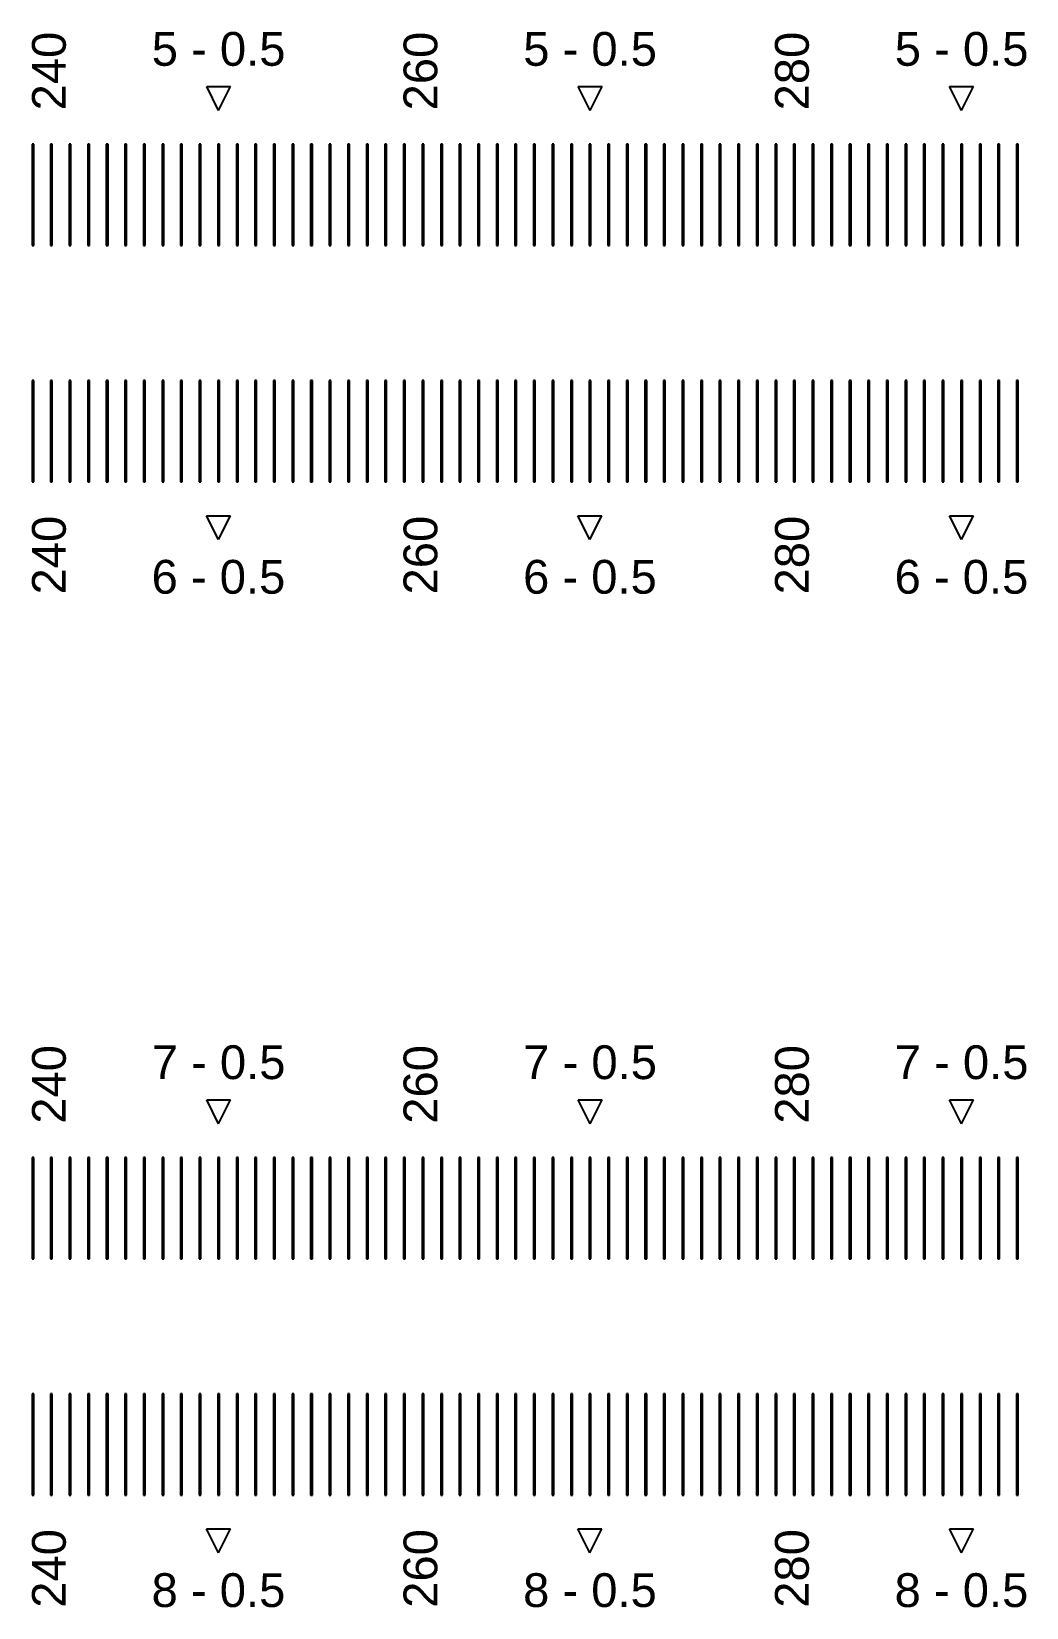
# Model space of a CAD drawing. Extents: x -24493 to 76507, y 84496 to 185496.
# Drawn here: x 25951.6 to 26246.2, y 114200.2 to 114666.7 of the extents above; entities that cross this region are included whole.
import ezdxf

# ---------------------------------------------------------------- set-up
doc = ezdxf.new("R2010")
doc.units = 13
doc.layers.add('CL - Label-1', color=120, linetype='Continuous')
doc.layers.add('CL - Label-2', color=132, linetype='Continuous')
doc.layers.add('CL - Sub-Micro', color=7, linetype='Continuous', true_color=0x47d1ff)
doc.styles.get("Standard").update_dxf_attribs({"font": 'arial.ttf'})

msp = doc.modelspace()

# ---------------------------------------------------------------- linework, layer by layer
at = {"layer": 'CL - Label-2'}
for p, q in [((26007.04, 114643.36), (26003.5, 114650.46)), ((26003.5, 114650.46), (26010.57, 114650.46)), ((26007.04, 114643.36), (26010.57, 114650.46)), ((26117.04, 114643.36), (26113.5, 114650.46)), ((26113.5, 114650.46), (26120.57, 114650.46)), ((26117.04, 114643.36), (26120.57, 114650.46)), ((26227.04, 114643.36), (26223.5, 114650.46)), ((26223.5, 114650.46), (26230.57, 114650.46)), ((26227.04, 114643.36), (26230.57, 114650.46)), ((26006.99, 114516.29), (26003.45, 114523.39)), ((26003.45, 114523.39), (26010.52, 114523.39)), ((26006.99, 114516.29), (26010.52, 114523.39)), ((26116.99, 114516.29), (26113.45, 114523.39)), ((26113.45, 114523.39), (26120.52, 114523.39)), ((26116.99, 114516.29), (26120.52, 114523.39)), ((26226.99, 114516.29), (26223.45, 114523.39)), ((26223.45, 114523.39), (26230.52, 114523.39)), ((26226.99, 114516.29), (26230.52, 114523.39)), ((26007.04, 114343.36), (26003.5, 114350.46)), ((26003.5, 114350.46), (26010.57, 114350.46)), ((26007.04, 114343.36), (26010.57, 114350.46)), ((26117.04, 114343.36), (26113.5, 114350.46)), ((26113.5, 114350.46), (26120.57, 114350.46)), ((26117.04, 114343.36), (26120.57, 114350.46)), ((26227.04, 114343.36), (26223.5, 114350.46)), ((26223.5, 114350.46), (26230.57, 114350.46)), ((26227.04, 114343.36), (26230.57, 114350.46)), ((26006.99, 114216.29), (26003.45, 114223.39)), ((26003.45, 114223.39), (26010.52, 114223.39)), ((26006.99, 114216.29), (26010.52, 114223.39)), ((26116.99, 114216.29), (26113.45, 114223.39)), ((26113.45, 114223.39), (26120.52, 114223.39)), ((26116.99, 114216.29), (26120.52, 114223.39)), ((26226.99, 114216.29), (26223.45, 114223.39)), ((26223.45, 114223.39), (26230.52, 114223.39)), ((26226.99, 114216.29), (26230.52, 114223.39))]:
    msp.add_line(p, q, dxfattribs=at)
at = {"layer": 'CL - Sub-Micro'}
for p, q in [((25951.79, 114633.36), (25951.79, 114603.36)), ((25952.29, 114633.36), (25951.79, 114633.36)), ((25952.29, 114603.36), (25952.29, 114633.36)), ((25957.29, 114633.36), (25957.29, 114603.36)), ((25957.79, 114633.36), (25957.29, 114633.36)), ((25957.79, 114603.36), (25957.79, 114633.36)), ((25962.79, 114633.36), (25962.79, 114603.36)), ((25963.29, 114633.36), (25962.79, 114633.36)), ((25963.29, 114603.36), (25963.29, 114633.36)), ((25968.29, 114633.36), (25968.29, 114603.36)), ((25968.79, 114633.36), (25968.29, 114633.36)), ((25968.79, 114603.36), (25968.79, 114633.36)), ((25973.79, 114633.36), (25973.79, 114603.36)), ((25974.29, 114633.36), (25973.79, 114633.36)), ((25974.29, 114603.36), (25974.29, 114633.36)), ((25979.29, 114633.36), (25979.29, 114603.36)), ((25979.79, 114633.36), (25979.29, 114633.36)), ((25979.79, 114603.36), (25979.79, 114633.36)), ((25984.79, 114633.36), (25984.79, 114603.36)), ((25985.29, 114633.36), (25984.79, 114633.36)), ((25985.29, 114603.36), (25985.29, 114633.36)), ((25990.29, 114633.36), (25990.29, 114603.36)), ((25990.79, 114633.36), (25990.29, 114633.36)), ((25990.79, 114603.36), (25990.79, 114633.36)), ((25995.79, 114633.36), (25995.79, 114603.36)), ((25996.29, 114633.36), (25995.79, 114633.36)), ((25996.29, 114603.36), (25996.29, 114633.36)), ((26001.29, 114633.36), (26001.29, 114603.36)), ((26001.79, 114633.36), (26001.29, 114633.36)), ((26001.79, 114603.36), (26001.79, 114633.36)), ((26006.79, 114633.36), (26006.79, 114603.36)), ((26007.29, 114633.36), (26006.79, 114633.36)), ((26007.29, 114603.36), (26007.29, 114633.36)), ((26012.29, 114633.36), (26012.29, 114603.36)), ((26012.79, 114633.36), (26012.29, 114633.36)), ((26012.79, 114603.36), (26012.79, 114633.36)), ((26017.79, 114633.36), (26017.79, 114603.36)), ((26018.29, 114633.36), (26017.79, 114633.36)), ((26018.29, 114603.36), (26018.29, 114633.36)), ((26023.29, 114633.36), (26023.29, 114603.36)), ((26023.79, 114633.36), (26023.29, 114633.36)), ((26023.79, 114603.36), (26023.79, 114633.36)), ((26028.79, 114633.36), (26028.79, 114603.36)), ((26029.29, 114633.36), (26028.79, 114633.36)), ((26029.29, 114603.36), (26029.29, 114633.36)), ((26034.29, 114633.36), (26034.29, 114603.36)), ((26034.79, 114633.36), (26034.29, 114633.36)), ((26034.79, 114603.36), (26034.79, 114633.36)), ((26039.79, 114633.36), (26039.79, 114603.36)), ((26040.29, 114633.36), (26039.79, 114633.36)), ((26040.29, 114603.36), (26040.29, 114633.36)), ((26045.29, 114633.36), (26045.29, 114603.36)), ((26045.79, 114633.36), (26045.29, 114633.36)), ((26045.79, 114603.36), (26045.79, 114633.36)), ((26050.79, 114633.36), (26050.79, 114603.36)), ((26051.29, 114633.36), (26050.79, 114633.36)), ((26051.29, 114603.36), (26051.29, 114633.36)), ((26056.29, 114633.36), (26056.29, 114603.36)), ((26056.79, 114633.36), (26056.29, 114633.36)), ((26056.79, 114603.36), (26056.79, 114633.36)), ((26061.79, 114633.36), (26061.79, 114603.36)), ((26062.29, 114633.36), (26061.79, 114633.36)), ((26062.29, 114603.36), (26062.29, 114633.36)), ((26067.29, 114633.36), (26067.29, 114603.36)), ((26067.79, 114633.36), (26067.29, 114633.36)), ((26067.79, 114603.36), (26067.79, 114633.36)), ((26072.79, 114633.36), (26072.79, 114603.36)), ((26073.29, 114633.36), (26072.79, 114633.36)), ((26073.29, 114603.36), (26073.29, 114633.36)), ((26078.29, 114633.36), (26078.29, 114603.36)), ((26078.79, 114633.36), (26078.29, 114633.36)), ((26078.79, 114603.36), (26078.79, 114633.36)), ((26083.79, 114633.36), (26083.79, 114603.36)), ((26084.29, 114633.36), (26083.79, 114633.36)), ((26084.29, 114603.36), (26084.29, 114633.36)), ((26089.29, 114633.36), (26089.29, 114603.36)), ((26089.79, 114633.36), (26089.29, 114633.36)), ((26089.79, 114603.36), (26089.79, 114633.36)), ((26094.79, 114633.36), (26094.79, 114603.36)), ((26095.29, 114633.36), (26094.79, 114633.36)), ((26095.29, 114603.36), (26095.29, 114633.36)), ((26100.29, 114633.36), (26100.29, 114603.36)), ((26100.79, 114633.36), (26100.29, 114633.36)), ((26100.79, 114603.36), (26100.79, 114633.36)), ((26105.79, 114633.36), (26105.79, 114603.36)), ((26106.29, 114633.36), (26105.79, 114633.36)), ((26106.29, 114603.36), (26106.29, 114633.36)), ((26111.29, 114633.36), (26111.29, 114603.36)), ((26111.79, 114633.36), (26111.29, 114633.36)), ((26111.79, 114603.36), (26111.79, 114633.36)), ((26116.79, 114633.36), (26116.79, 114603.36)), ((26117.29, 114633.36), (26116.79, 114633.36)), ((26117.29, 114603.36), (26117.29, 114633.36)), ((26122.29, 114633.36), (26122.29, 114603.36)), ((26122.79, 114633.36), (26122.29, 114633.36)), ((26122.79, 114603.36), (26122.79, 114633.36)), ((26127.79, 114633.36), (26127.79, 114603.36)), ((26128.29, 114633.36), (26127.79, 114633.36)), ((26128.29, 114603.36), (26128.29, 114633.36)), ((26133.29, 114633.36), (26133.29, 114603.36)), ((26133.79, 114633.36), (26133.29, 114633.36)), ((26133.79, 114603.36), (26133.79, 114633.36)), ((26138.79, 114633.36), (26138.79, 114603.36)), ((26139.29, 114633.36), (26138.79, 114633.36)), ((26139.29, 114603.36), (26139.29, 114633.36)), ((26144.29, 114633.36), (26144.29, 114603.36)), ((26144.79, 114633.36), (26144.29, 114633.36)), ((26144.79, 114603.36), (26144.79, 114633.36)), ((26149.79, 114633.36), (26149.79, 114603.36)), ((26150.29, 114633.36), (26149.79, 114633.36)), ((26150.29, 114603.36), (26150.29, 114633.36)), ((26155.29, 114633.36), (26155.29, 114603.36)), ((26155.79, 114633.36), (26155.29, 114633.36)), ((26155.79, 114603.36), (26155.79, 114633.36)), ((26160.79, 114633.36), (26160.79, 114603.36)), ((26161.29, 114633.36), (26160.79, 114633.36)), ((26161.29, 114603.36), (26161.29, 114633.36)), ((26166.29, 114633.36), (26166.29, 114603.36)), ((26166.79, 114633.36), (26166.29, 114633.36)), ((26166.79, 114603.36), (26166.79, 114633.36)), ((26171.79, 114633.36), (26171.79, 114603.36)), ((26172.29, 114633.36), (26171.79, 114633.36)), ((26172.29, 114603.36), (26172.29, 114633.36)), ((26177.29, 114633.36), (26177.29, 114603.36)), ((26177.79, 114633.36), (26177.29, 114633.36)), ((26177.79, 114603.36), (26177.79, 114633.36)), ((26182.79, 114633.36), (26182.79, 114603.36)), ((26183.29, 114633.36), (26182.79, 114633.36)), ((26183.29, 114603.36), (26183.29, 114633.36)), ((26188.29, 114633.36), (26188.29, 114603.36)), ((26188.79, 114633.36), (26188.29, 114633.36)), ((26188.79, 114603.36), (26188.79, 114633.36)), ((26193.79, 114633.36), (26193.79, 114603.36)), ((26194.29, 114633.36), (26193.79, 114633.36)), ((26194.29, 114603.36), (26194.29, 114633.36)), ((26199.29, 114633.36), (26199.29, 114603.36)), ((26199.79, 114633.36), (26199.29, 114633.36)), ((26199.79, 114603.36), (26199.79, 114633.36)), ((26204.79, 114633.36), (26204.79, 114603.36)), ((26205.29, 114633.36), (26204.79, 114633.36)), ((26205.29, 114603.36), (26205.29, 114633.36)), ((26210.29, 114633.36), (26210.29, 114603.36)), ((26210.79, 114633.36), (26210.29, 114633.36)), ((26210.79, 114603.36), (26210.79, 114633.36)), ((26215.79, 114633.36), (26215.79, 114603.36)), ((26216.29, 114633.36), (26215.79, 114633.36)), ((26216.29, 114603.36), (26216.29, 114633.36)), ((26221.29, 114633.36), (26221.29, 114603.36)), ((26221.79, 114633.36), (26221.29, 114633.36)), ((26221.79, 114603.36), (26221.79, 114633.36)), ((26226.79, 114633.36), (26226.79, 114603.36)), ((26227.29, 114633.36), (26226.79, 114633.36)), ((26227.29, 114603.36), (26227.29, 114633.36)), ((26232.29, 114633.36), (26232.29, 114603.36)), ((26232.79, 114633.36), (26232.29, 114633.36)), ((26232.79, 114603.36), (26232.79, 114633.36)), ((26237.79, 114633.36), (26237.79, 114603.36)), ((26238.29, 114633.36), (26237.79, 114633.36)), ((26238.29, 114603.36), (26238.29, 114633.36)), ((26243.29, 114633.36), (26243.29, 114603.36)), ((26243.79, 114633.36), (26243.29, 114633.36)), ((26243.79, 114603.36), (26243.79, 114633.36)), ((25951.79, 114603.36), (25952.29, 114603.36)), ((25957.29, 114603.36), (25957.79, 114603.36)), ((25962.79, 114603.36), (25963.29, 114603.36)), ((25968.29, 114603.36), (25968.79, 114603.36)), ((25973.79, 114603.36), (25974.29, 114603.36)), ((25979.29, 114603.36), (25979.79, 114603.36)), ((25984.79, 114603.36), (25985.29, 114603.36)), ((25990.29, 114603.36), (25990.79, 114603.36)), ((25995.79, 114603.36), (25996.29, 114603.36)), ((26001.29, 114603.36), (26001.79, 114603.36)), ((26006.79, 114603.36), (26007.29, 114603.36)), ((26012.29, 114603.36), (26012.79, 114603.36)), ((26017.79, 114603.36), (26018.29, 114603.36)), ((26023.29, 114603.36), (26023.79, 114603.36)), ((26028.79, 114603.36), (26029.29, 114603.36)), ((26034.29, 114603.36), (26034.79, 114603.36)), ((26039.79, 114603.36), (26040.29, 114603.36)), ((26045.29, 114603.36), (26045.79, 114603.36)), ((26050.79, 114603.36), (26051.29, 114603.36)), ((26056.29, 114603.36), (26056.79, 114603.36)), ((26061.79, 114603.36), (26062.29, 114603.36)), ((26067.29, 114603.36), (26067.79, 114603.36)), ((26072.79, 114603.36), (26073.29, 114603.36)), ((26078.29, 114603.36), (26078.79, 114603.36)), ((26083.79, 114603.36), (26084.29, 114603.36)), ((26089.29, 114603.36), (26089.79, 114603.36)), ((26094.79, 114603.36), (26095.29, 114603.36)), ((26100.29, 114603.36), (26100.79, 114603.36)), ((26105.79, 114603.36), (26106.29, 114603.36)), ((26111.29, 114603.36), (26111.79, 114603.36)), ((26116.79, 114603.36), (26117.29, 114603.36)), ((26122.29, 114603.36), (26122.79, 114603.36)), ((26127.79, 114603.36), (26128.29, 114603.36)), ((26133.29, 114603.36), (26133.79, 114603.36)), ((26138.79, 114603.36), (26139.29, 114603.36)), ((26144.29, 114603.36), (26144.79, 114603.36)), ((26149.79, 114603.36), (26150.29, 114603.36)), ((26155.29, 114603.36), (26155.79, 114603.36)), ((26160.79, 114603.36), (26161.29, 114603.36)), ((26166.29, 114603.36), (26166.79, 114603.36)), ((26171.79, 114603.36), (26172.29, 114603.36)), ((26177.29, 114603.36), (26177.79, 114603.36)), ((26182.79, 114603.36), (26183.29, 114603.36)), ((26188.29, 114603.36), (26188.79, 114603.36)), ((26193.79, 114603.36), (26194.29, 114603.36)), ((26199.29, 114603.36), (26199.79, 114603.36)), ((26204.79, 114603.36), (26205.29, 114603.36)), ((26210.29, 114603.36), (26210.79, 114603.36)), ((26215.79, 114603.36), (26216.29, 114603.36)), ((26221.29, 114603.36), (26221.79, 114603.36)), ((26226.79, 114603.36), (26227.29, 114603.36)), ((26232.29, 114603.36), (26232.79, 114603.36)), ((26237.79, 114603.36), (26238.29, 114603.36)), ((26243.29, 114603.36), (26243.79, 114603.36)), ((25951.79, 114563.36), (25951.79, 114533.36)), ((25952.29, 114563.36), (25951.79, 114563.36)), ((25952.29, 114533.36), (25952.29, 114563.36)), ((25957.29, 114563.36), (25957.29, 114533.36)), ((25957.79, 114563.36), (25957.29, 114563.36)), ((25957.79, 114533.36), (25957.79, 114563.36)), ((25962.79, 114563.36), (25962.79, 114533.36)), ((25963.29, 114563.36), (25962.79, 114563.36)), ((25963.29, 114533.36), (25963.29, 114563.36)), ((25968.29, 114563.36), (25968.29, 114533.36)), ((25968.79, 114563.36), (25968.29, 114563.36)), ((25968.79, 114533.36), (25968.79, 114563.36)), ((25973.79, 114563.36), (25973.79, 114533.36)), ((25974.29, 114563.36), (25973.79, 114563.36)), ((25974.29, 114533.36), (25974.29, 114563.36)), ((25979.29, 114563.36), (25979.29, 114533.36)), ((25979.79, 114563.36), (25979.29, 114563.36)), ((25979.79, 114533.36), (25979.79, 114563.36)), ((25984.79, 114563.36), (25984.79, 114533.36)), ((25985.29, 114563.36), (25984.79, 114563.36)), ((25985.29, 114533.36), (25985.29, 114563.36)), ((25990.29, 114563.36), (25990.29, 114533.36)), ((25990.79, 114563.36), (25990.29, 114563.36)), ((25990.79, 114533.36), (25990.79, 114563.36)), ((25995.79, 114563.36), (25995.79, 114533.36)), ((25996.29, 114563.36), (25995.79, 114563.36)), ((25996.29, 114533.36), (25996.29, 114563.36)), ((26001.29, 114563.36), (26001.29, 114533.36)), ((26001.79, 114563.36), (26001.29, 114563.36)), ((26001.79, 114533.36), (26001.79, 114563.36)), ((26006.79, 114563.36), (26006.79, 114533.36)), ((26007.29, 114563.36), (26006.79, 114563.36)), ((26007.29, 114533.36), (26007.29, 114563.36)), ((26012.29, 114563.36), (26012.29, 114533.36)), ((26012.79, 114563.36), (26012.29, 114563.36)), ((26012.79, 114533.36), (26012.79, 114563.36)), ((26017.79, 114563.36), (26017.79, 114533.36)), ((26018.29, 114563.36), (26017.79, 114563.36)), ((26018.29, 114533.36), (26018.29, 114563.36)), ((26023.29, 114563.36), (26023.29, 114533.36)), ((26023.79, 114563.36), (26023.29, 114563.36)), ((26023.79, 114533.36), (26023.79, 114563.36)), ((26028.79, 114563.36), (26028.79, 114533.36)), ((26029.29, 114563.36), (26028.79, 114563.36)), ((26029.29, 114533.36), (26029.29, 114563.36)), ((26034.29, 114563.36), (26034.29, 114533.36)), ((26034.79, 114563.36), (26034.29, 114563.36)), ((26034.79, 114533.36), (26034.79, 114563.36)), ((26039.79, 114563.36), (26039.79, 114533.36)), ((26040.29, 114563.36), (26039.79, 114563.36)), ((26040.29, 114533.36), (26040.29, 114563.36)), ((26045.29, 114563.36), (26045.29, 114533.36)), ((26045.79, 114563.36), (26045.29, 114563.36)), ((26045.79, 114533.36), (26045.79, 114563.36)), ((26050.79, 114563.36), (26050.79, 114533.36)), ((26051.29, 114563.36), (26050.79, 114563.36)), ((26051.29, 114533.36), (26051.29, 114563.36)), ((26056.29, 114563.36), (26056.29, 114533.36)), ((26056.79, 114563.36), (26056.29, 114563.36)), ((26056.79, 114533.36), (26056.79, 114563.36)), ((26061.79, 114563.36), (26061.79, 114533.36)), ((26062.29, 114563.36), (26061.79, 114563.36)), ((26062.29, 114533.36), (26062.29, 114563.36)), ((26067.29, 114563.36), (26067.29, 114533.36)), ((26067.79, 114563.36), (26067.29, 114563.36)), ((26067.79, 114533.36), (26067.79, 114563.36)), ((26072.79, 114563.36), (26072.79, 114533.36)), ((26073.29, 114563.36), (26072.79, 114563.36)), ((26073.29, 114533.36), (26073.29, 114563.36)), ((26078.29, 114563.36), (26078.29, 114533.36)), ((26078.79, 114563.36), (26078.29, 114563.36)), ((26078.79, 114533.36), (26078.79, 114563.36)), ((26083.79, 114563.36), (26083.79, 114533.36)), ((26084.29, 114563.36), (26083.79, 114563.36)), ((26084.29, 114533.36), (26084.29, 114563.36)), ((26089.29, 114563.36), (26089.29, 114533.36)), ((26089.79, 114563.36), (26089.29, 114563.36)), ((26089.79, 114533.36), (26089.79, 114563.36)), ((26094.79, 114563.36), (26094.79, 114533.36)), ((26095.29, 114563.36), (26094.79, 114563.36)), ((26095.29, 114533.36), (26095.29, 114563.36)), ((26100.29, 114563.36), (26100.29, 114533.36)), ((26100.79, 114563.36), (26100.29, 114563.36)), ((26100.79, 114533.36), (26100.79, 114563.36)), ((26105.79, 114563.36), (26105.79, 114533.36)), ((26106.29, 114563.36), (26105.79, 114563.36)), ((26106.29, 114533.36), (26106.29, 114563.36)), ((26111.29, 114563.36), (26111.29, 114533.36)), ((26111.79, 114563.36), (26111.29, 114563.36)), ((26111.79, 114533.36), (26111.79, 114563.36)), ((26116.79, 114563.36), (26116.79, 114533.36)), ((26117.29, 114563.36), (26116.79, 114563.36)), ((26117.29, 114533.36), (26117.29, 114563.36)), ((26122.29, 114563.36), (26122.29, 114533.36)), ((26122.79, 114563.36), (26122.29, 114563.36)), ((26122.79, 114533.36), (26122.79, 114563.36)), ((26127.79, 114563.36), (26127.79, 114533.36)), ((26128.29, 114563.36), (26127.79, 114563.36)), ((26128.29, 114533.36), (26128.29, 114563.36)), ((26133.29, 114563.36), (26133.29, 114533.36)), ((26133.79, 114563.36), (26133.29, 114563.36)), ((26133.79, 114533.36), (26133.79, 114563.36)), ((26138.79, 114563.36), (26138.79, 114533.36)), ((26139.29, 114563.36), (26138.79, 114563.36)), ((26139.29, 114533.36), (26139.29, 114563.36)), ((26144.29, 114563.36), (26144.29, 114533.36)), ((26144.79, 114563.36), (26144.29, 114563.36)), ((26144.79, 114533.36), (26144.79, 114563.36)), ((26149.79, 114563.36), (26149.79, 114533.36)), ((26150.29, 114563.36), (26149.79, 114563.36)), ((26150.29, 114533.36), (26150.29, 114563.36)), ((26155.29, 114563.36), (26155.29, 114533.36)), ((26155.79, 114563.36), (26155.29, 114563.36)), ((26155.79, 114533.36), (26155.79, 114563.36)), ((26160.79, 114563.36), (26160.79, 114533.36)), ((26161.29, 114563.36), (26160.79, 114563.36)), ((26161.29, 114533.36), (26161.29, 114563.36)), ((26166.29, 114563.36), (26166.29, 114533.36)), ((26166.79, 114563.36), (26166.29, 114563.36)), ((26166.79, 114533.36), (26166.79, 114563.36)), ((26171.79, 114563.36), (26171.79, 114533.36)), ((26172.29, 114563.36), (26171.79, 114563.36)), ((26172.29, 114533.36), (26172.29, 114563.36)), ((26177.29, 114563.36), (26177.29, 114533.36)), ((26177.79, 114563.36), (26177.29, 114563.36)), ((26177.79, 114533.36), (26177.79, 114563.36)), ((26182.79, 114563.36), (26182.79, 114533.36)), ((26183.29, 114563.36), (26182.79, 114563.36)), ((26183.29, 114533.36), (26183.29, 114563.36)), ((26188.29, 114563.36), (26188.29, 114533.36)), ((26188.79, 114563.36), (26188.29, 114563.36)), ((26188.79, 114533.36), (26188.79, 114563.36)), ((26193.79, 114563.36), (26193.79, 114533.36)), ((26194.29, 114563.36), (26193.79, 114563.36)), ((26194.29, 114533.36), (26194.29, 114563.36)), ((26199.29, 114563.36), (26199.29, 114533.36)), ((26199.79, 114563.36), (26199.29, 114563.36)), ((26199.79, 114533.36), (26199.79, 114563.36)), ((26204.79, 114563.36), (26204.79, 114533.36)), ((26205.29, 114563.36), (26204.79, 114563.36)), ((26205.29, 114533.36), (26205.29, 114563.36)), ((26210.29, 114563.36), (26210.29, 114533.36)), ((26210.79, 114563.36), (26210.29, 114563.36)), ((26210.79, 114533.36), (26210.79, 114563.36)), ((26215.79, 114563.36), (26215.79, 114533.36)), ((26216.29, 114563.36), (26215.79, 114563.36)), ((26216.29, 114533.36), (26216.29, 114563.36)), ((26221.29, 114563.36), (26221.29, 114533.36)), ((26221.79, 114563.36), (26221.29, 114563.36)), ((26221.79, 114533.36), (26221.79, 114563.36)), ((26226.79, 114563.36), (26226.79, 114533.36)), ((26227.29, 114563.36), (26226.79, 114563.36)), ((26227.29, 114533.36), (26227.29, 114563.36)), ((26232.29, 114563.36), (26232.29, 114533.36)), ((26232.79, 114563.36), (26232.29, 114563.36)), ((26232.79, 114533.36), (26232.79, 114563.36)), ((26237.79, 114563.36), (26237.79, 114533.36)), ((26238.29, 114563.36), (26237.79, 114563.36)), ((26238.29, 114533.36), (26238.29, 114563.36)), ((26243.29, 114563.36), (26243.29, 114533.36)), ((26243.79, 114563.36), (26243.29, 114563.36)), ((26243.79, 114533.36), (26243.79, 114563.36)), ((25951.79, 114533.36), (25952.29, 114533.36)), ((25957.29, 114533.36), (25957.79, 114533.36)), ((25962.79, 114533.36), (25963.29, 114533.36)), ((25968.29, 114533.36), (25968.79, 114533.36)), ((25973.79, 114533.36), (25974.29, 114533.36)), ((25979.29, 114533.36), (25979.79, 114533.36)), ((25984.79, 114533.36), (25985.29, 114533.36)), ((25990.29, 114533.36), (25990.79, 114533.36)), ((25995.79, 114533.36), (25996.29, 114533.36)), ((26001.29, 114533.36), (26001.79, 114533.36)), ((26006.79, 114533.36), (26007.29, 114533.36)), ((26012.29, 114533.36), (26012.79, 114533.36)), ((26017.79, 114533.36), (26018.29, 114533.36)), ((26023.29, 114533.36), (26023.79, 114533.36)), ((26028.79, 114533.36), (26029.29, 114533.36)), ((26034.29, 114533.36), (26034.79, 114533.36)), ((26039.79, 114533.36), (26040.29, 114533.36)), ((26045.29, 114533.36), (26045.79, 114533.36)), ((26050.79, 114533.36), (26051.29, 114533.36)), ((26056.29, 114533.36), (26056.79, 114533.36)), ((26061.79, 114533.36), (26062.29, 114533.36)), ((26067.29, 114533.36), (26067.79, 114533.36)), ((26072.79, 114533.36), (26073.29, 114533.36)), ((26078.29, 114533.36), (26078.79, 114533.36)), ((26083.79, 114533.36), (26084.29, 114533.36)), ((26089.29, 114533.36), (26089.79, 114533.36)), ((26094.79, 114533.36), (26095.29, 114533.36)), ((26100.29, 114533.36), (26100.79, 114533.36)), ((26105.79, 114533.36), (26106.29, 114533.36)), ((26111.29, 114533.36), (26111.79, 114533.36)), ((26116.79, 114533.36), (26117.29, 114533.36)), ((26122.29, 114533.36), (26122.79, 114533.36)), ((26127.79, 114533.36), (26128.29, 114533.36)), ((26133.29, 114533.36), (26133.79, 114533.36)), ((26138.79, 114533.36), (26139.29, 114533.36)), ((26144.29, 114533.36), (26144.79, 114533.36)), ((26149.79, 114533.36), (26150.29, 114533.36)), ((26155.29, 114533.36), (26155.79, 114533.36)), ((26160.79, 114533.36), (26161.29, 114533.36)), ((26166.29, 114533.36), (26166.79, 114533.36)), ((26171.79, 114533.36), (26172.29, 114533.36)), ((26177.29, 114533.36), (26177.79, 114533.36)), ((26182.79, 114533.36), (26183.29, 114533.36)), ((26188.29, 114533.36), (26188.79, 114533.36)), ((26193.79, 114533.36), (26194.29, 114533.36)), ((26199.29, 114533.36), (26199.79, 114533.36)), ((26204.79, 114533.36), (26205.29, 114533.36)), ((26210.29, 114533.36), (26210.79, 114533.36)), ((26215.79, 114533.36), (26216.29, 114533.36)), ((26221.29, 114533.36), (26221.79, 114533.36)), ((26226.79, 114533.36), (26227.29, 114533.36)), ((26232.29, 114533.36), (26232.79, 114533.36)), ((26237.79, 114533.36), (26238.29, 114533.36)), ((26243.29, 114533.36), (26243.79, 114533.36)), ((25951.79, 114333.36), (25951.79, 114303.36)), ((25952.29, 114333.36), (25951.79, 114333.36)), ((25952.29, 114303.36), (25952.29, 114333.36)), ((25957.29, 114333.36), (25957.29, 114303.36)), ((25957.79, 114333.36), (25957.29, 114333.36)), ((25957.79, 114303.36), (25957.79, 114333.36)), ((25962.79, 114333.36), (25962.79, 114303.36)), ((25963.29, 114333.36), (25962.79, 114333.36)), ((25963.29, 114303.36), (25963.29, 114333.36)), ((25968.29, 114333.36), (25968.29, 114303.36)), ((25968.79, 114333.36), (25968.29, 114333.36)), ((25968.79, 114303.36), (25968.79, 114333.36)), ((25973.79, 114333.36), (25973.79, 114303.36)), ((25974.29, 114333.36), (25973.79, 114333.36)), ((25974.29, 114303.36), (25974.29, 114333.36)), ((25979.29, 114333.36), (25979.29, 114303.36)), ((25979.79, 114333.36), (25979.29, 114333.36)), ((25979.79, 114303.36), (25979.79, 114333.36)), ((25984.79, 114333.36), (25984.79, 114303.36)), ((25985.29, 114333.36), (25984.79, 114333.36)), ((25985.29, 114303.36), (25985.29, 114333.36)), ((25990.29, 114333.36), (25990.29, 114303.36)), ((25990.79, 114333.36), (25990.29, 114333.36)), ((25990.79, 114303.36), (25990.79, 114333.36)), ((25995.79, 114333.36), (25995.79, 114303.36)), ((25996.29, 114333.36), (25995.79, 114333.36)), ((25996.29, 114303.36), (25996.29, 114333.36)), ((26001.29, 114333.36), (26001.29, 114303.36)), ((26001.79, 114333.36), (26001.29, 114333.36)), ((26001.79, 114303.36), (26001.79, 114333.36)), ((26006.79, 114333.36), (26006.79, 114303.36)), ((26007.29, 114333.36), (26006.79, 114333.36)), ((26007.29, 114303.36), (26007.29, 114333.36)), ((26012.29, 114333.36), (26012.29, 114303.36)), ((26012.79, 114333.36), (26012.29, 114333.36)), ((26012.79, 114303.36), (26012.79, 114333.36)), ((26017.79, 114333.36), (26017.79, 114303.36)), ((26018.29, 114333.36), (26017.79, 114333.36)), ((26018.29, 114303.36), (26018.29, 114333.36)), ((26023.29, 114333.36), (26023.29, 114303.36)), ((26023.79, 114333.36), (26023.29, 114333.36)), ((26023.79, 114303.36), (26023.79, 114333.36)), ((26028.79, 114333.36), (26028.79, 114303.36)), ((26029.29, 114333.36), (26028.79, 114333.36)), ((26029.29, 114303.36), (26029.29, 114333.36)), ((26034.29, 114333.36), (26034.29, 114303.36)), ((26034.79, 114333.36), (26034.29, 114333.36)), ((26034.79, 114303.36), (26034.79, 114333.36)), ((26039.79, 114333.36), (26039.79, 114303.36)), ((26040.29, 114333.36), (26039.79, 114333.36)), ((26040.29, 114303.36), (26040.29, 114333.36)), ((26045.29, 114333.36), (26045.29, 114303.36)), ((26045.79, 114333.36), (26045.29, 114333.36)), ((26045.79, 114303.36), (26045.79, 114333.36)), ((26050.79, 114333.36), (26050.79, 114303.36)), ((26051.29, 114333.36), (26050.79, 114333.36)), ((26051.29, 114303.36), (26051.29, 114333.36)), ((26056.29, 114333.36), (26056.29, 114303.36)), ((26056.79, 114333.36), (26056.29, 114333.36)), ((26056.79, 114303.36), (26056.79, 114333.36)), ((26061.79, 114333.36), (26061.79, 114303.36)), ((26062.29, 114333.36), (26061.79, 114333.36)), ((26062.29, 114303.36), (26062.29, 114333.36)), ((26067.29, 114333.36), (26067.29, 114303.36)), ((26067.79, 114333.36), (26067.29, 114333.36)), ((26067.79, 114303.36), (26067.79, 114333.36)), ((26072.79, 114333.36), (26072.79, 114303.36)), ((26073.29, 114333.36), (26072.79, 114333.36)), ((26073.29, 114303.36), (26073.29, 114333.36)), ((26078.29, 114333.36), (26078.29, 114303.36)), ((26078.79, 114333.36), (26078.29, 114333.36)), ((26078.79, 114303.36), (26078.79, 114333.36)), ((26083.79, 114333.36), (26083.79, 114303.36)), ((26084.29, 114333.36), (26083.79, 114333.36)), ((26084.29, 114303.36), (26084.29, 114333.36)), ((26089.29, 114333.36), (26089.29, 114303.36)), ((26089.79, 114333.36), (26089.29, 114333.36)), ((26089.79, 114303.36), (26089.79, 114333.36)), ((26094.79, 114333.36), (26094.79, 114303.36)), ((26095.29, 114333.36), (26094.79, 114333.36)), ((26095.29, 114303.36), (26095.29, 114333.36)), ((26100.29, 114333.36), (26100.29, 114303.36)), ((26100.79, 114333.36), (26100.29, 114333.36)), ((26100.79, 114303.36), (26100.79, 114333.36)), ((26105.79, 114333.36), (26105.79, 114303.36)), ((26106.29, 114333.36), (26105.79, 114333.36)), ((26106.29, 114303.36), (26106.29, 114333.36)), ((26111.29, 114333.36), (26111.29, 114303.36)), ((26111.79, 114333.36), (26111.29, 114333.36)), ((26111.79, 114303.36), (26111.79, 114333.36)), ((26116.79, 114333.36), (26116.79, 114303.36)), ((26117.29, 114333.36), (26116.79, 114333.36)), ((26117.29, 114303.36), (26117.29, 114333.36)), ((26122.29, 114333.36), (26122.29, 114303.36)), ((26122.79, 114333.36), (26122.29, 114333.36)), ((26122.79, 114303.36), (26122.79, 114333.36)), ((26127.79, 114333.36), (26127.79, 114303.36)), ((26128.29, 114333.36), (26127.79, 114333.36)), ((26128.29, 114303.36), (26128.29, 114333.36)), ((26133.29, 114333.36), (26133.29, 114303.36)), ((26133.79, 114333.36), (26133.29, 114333.36)), ((26133.79, 114303.36), (26133.79, 114333.36)), ((26138.79, 114333.36), (26138.79, 114303.36)), ((26139.29, 114333.36), (26138.79, 114333.36)), ((26139.29, 114303.36), (26139.29, 114333.36)), ((26144.29, 114333.36), (26144.29, 114303.36)), ((26144.79, 114333.36), (26144.29, 114333.36)), ((26144.79, 114303.36), (26144.79, 114333.36)), ((26149.79, 114333.36), (26149.79, 114303.36)), ((26150.29, 114333.36), (26149.79, 114333.36)), ((26150.29, 114303.36), (26150.29, 114333.36)), ((26155.29, 114333.36), (26155.29, 114303.36)), ((26155.79, 114333.36), (26155.29, 114333.36)), ((26155.79, 114303.36), (26155.79, 114333.36)), ((26160.79, 114333.36), (26160.79, 114303.36)), ((26161.29, 114333.36), (26160.79, 114333.36)), ((26161.29, 114303.36), (26161.29, 114333.36)), ((26166.29, 114333.36), (26166.29, 114303.36)), ((26166.79, 114333.36), (26166.29, 114333.36)), ((26166.79, 114303.36), (26166.79, 114333.36)), ((26171.79, 114333.36), (26171.79, 114303.36)), ((26172.29, 114333.36), (26171.79, 114333.36)), ((26172.29, 114303.36), (26172.29, 114333.36)), ((26177.29, 114333.36), (26177.29, 114303.36)), ((26177.79, 114333.36), (26177.29, 114333.36)), ((26177.79, 114303.36), (26177.79, 114333.36)), ((26182.79, 114333.36), (26182.79, 114303.36)), ((26183.29, 114333.36), (26182.79, 114333.36)), ((26183.29, 114303.36), (26183.29, 114333.36)), ((26188.29, 114333.36), (26188.29, 114303.36)), ((26188.79, 114333.36), (26188.29, 114333.36)), ((26188.79, 114303.36), (26188.79, 114333.36)), ((26193.79, 114333.36), (26193.79, 114303.36)), ((26194.29, 114333.36), (26193.79, 114333.36)), ((26194.29, 114303.36), (26194.29, 114333.36)), ((26199.29, 114333.36), (26199.29, 114303.36)), ((26199.79, 114333.36), (26199.29, 114333.36)), ((26199.79, 114303.36), (26199.79, 114333.36)), ((26204.79, 114333.36), (26204.79, 114303.36)), ((26205.29, 114333.36), (26204.79, 114333.36)), ((26205.29, 114303.36), (26205.29, 114333.36)), ((26210.29, 114333.36), (26210.29, 114303.36)), ((26210.79, 114333.36), (26210.29, 114333.36)), ((26210.79, 114303.36), (26210.79, 114333.36)), ((26215.79, 114333.36), (26215.79, 114303.36)), ((26216.29, 114333.36), (26215.79, 114333.36)), ((26216.29, 114303.36), (26216.29, 114333.36)), ((26221.29, 114333.36), (26221.29, 114303.36)), ((26221.79, 114333.36), (26221.29, 114333.36)), ((26221.79, 114303.36), (26221.79, 114333.36)), ((26226.79, 114333.36), (26226.79, 114303.36)), ((26227.29, 114333.36), (26226.79, 114333.36)), ((26227.29, 114303.36), (26227.29, 114333.36)), ((26232.29, 114333.36), (26232.29, 114303.36)), ((26232.79, 114333.36), (26232.29, 114333.36)), ((26232.79, 114303.36), (26232.79, 114333.36)), ((26237.79, 114333.36), (26237.79, 114303.36)), ((26238.29, 114333.36), (26237.79, 114333.36)), ((26238.29, 114303.36), (26238.29, 114333.36)), ((26243.29, 114333.36), (26243.29, 114303.36)), ((26243.79, 114333.36), (26243.29, 114333.36)), ((26243.79, 114303.36), (26243.79, 114333.36)), ((25951.79, 114303.36), (25952.29, 114303.36)), ((25957.29, 114303.36), (25957.79, 114303.36)), ((25962.79, 114303.36), (25963.29, 114303.36)), ((25968.29, 114303.36), (25968.79, 114303.36)), ((25973.79, 114303.36), (25974.29, 114303.36)), ((25979.29, 114303.36), (25979.79, 114303.36)), ((25984.79, 114303.36), (25985.29, 114303.36)), ((25990.29, 114303.36), (25990.79, 114303.36)), ((25995.79, 114303.36), (25996.29, 114303.36)), ((26001.29, 114303.36), (26001.79, 114303.36)), ((26006.79, 114303.36), (26007.29, 114303.36)), ((26012.29, 114303.36), (26012.79, 114303.36)), ((26017.79, 114303.36), (26018.29, 114303.36)), ((26023.29, 114303.36), (26023.79, 114303.36)), ((26028.79, 114303.36), (26029.29, 114303.36)), ((26034.29, 114303.36), (26034.79, 114303.36)), ((26039.79, 114303.36), (26040.29, 114303.36)), ((26045.29, 114303.36), (26045.79, 114303.36)), ((26050.79, 114303.36), (26051.29, 114303.36)), ((26056.29, 114303.36), (26056.79, 114303.36)), ((26061.79, 114303.36), (26062.29, 114303.36)), ((26067.29, 114303.36), (26067.79, 114303.36)), ((26072.79, 114303.36), (26073.29, 114303.36)), ((26078.29, 114303.36), (26078.79, 114303.36)), ((26083.79, 114303.36), (26084.29, 114303.36)), ((26089.29, 114303.36), (26089.79, 114303.36)), ((26094.79, 114303.36), (26095.29, 114303.36)), ((26100.29, 114303.36), (26100.79, 114303.36)), ((26105.79, 114303.36), (26106.29, 114303.36)), ((26111.29, 114303.36), (26111.79, 114303.36)), ((26116.79, 114303.36), (26117.29, 114303.36)), ((26122.29, 114303.36), (26122.79, 114303.36)), ((26127.79, 114303.36), (26128.29, 114303.36)), ((26133.29, 114303.36), (26133.79, 114303.36)), ((26138.79, 114303.36), (26139.29, 114303.36)), ((26144.29, 114303.36), (26144.79, 114303.36)), ((26149.79, 114303.36), (26150.29, 114303.36)), ((26155.29, 114303.36), (26155.79, 114303.36)), ((26160.79, 114303.36), (26161.29, 114303.36)), ((26166.29, 114303.36), (26166.79, 114303.36)), ((26171.79, 114303.36), (26172.29, 114303.36)), ((26177.29, 114303.36), (26177.79, 114303.36)), ((26182.79, 114303.36), (26183.29, 114303.36)), ((26188.29, 114303.36), (26188.79, 114303.36)), ((26193.79, 114303.36), (26194.29, 114303.36)), ((26199.29, 114303.36), (26199.79, 114303.36)), ((26204.79, 114303.36), (26205.29, 114303.36)), ((26210.29, 114303.36), (26210.79, 114303.36)), ((26215.79, 114303.36), (26216.29, 114303.36)), ((26221.29, 114303.36), (26221.79, 114303.36)), ((26226.79, 114303.36), (26227.29, 114303.36)), ((26232.29, 114303.36), (26232.79, 114303.36)), ((26237.79, 114303.36), (26238.29, 114303.36)), ((26243.29, 114303.36), (26243.79, 114303.36)), ((25951.79, 114263.36), (25951.79, 114233.36)), ((25952.29, 114263.36), (25951.79, 114263.36)), ((25952.29, 114233.36), (25952.29, 114263.36)), ((25957.29, 114263.36), (25957.29, 114233.36)), ((25957.79, 114263.36), (25957.29, 114263.36)), ((25957.79, 114233.36), (25957.79, 114263.36)), ((25962.79, 114263.36), (25962.79, 114233.36)), ((25963.29, 114263.36), (25962.79, 114263.36)), ((25963.29, 114233.36), (25963.29, 114263.36)), ((25968.29, 114263.36), (25968.29, 114233.36)), ((25968.79, 114263.36), (25968.29, 114263.36)), ((25968.79, 114233.36), (25968.79, 114263.36)), ((25973.79, 114263.36), (25973.79, 114233.36)), ((25974.29, 114263.36), (25973.79, 114263.36)), ((25974.29, 114233.36), (25974.29, 114263.36)), ((25979.29, 114263.36), (25979.29, 114233.36)), ((25979.79, 114263.36), (25979.29, 114263.36)), ((25979.79, 114233.36), (25979.79, 114263.36)), ((25984.79, 114263.36), (25984.79, 114233.36)), ((25985.29, 114263.36), (25984.79, 114263.36)), ((25985.29, 114233.36), (25985.29, 114263.36)), ((25990.29, 114263.36), (25990.29, 114233.36)), ((25990.79, 114263.36), (25990.29, 114263.36)), ((25990.79, 114233.36), (25990.79, 114263.36)), ((25995.79, 114263.36), (25995.79, 114233.36)), ((25996.29, 114263.36), (25995.79, 114263.36)), ((25996.29, 114233.36), (25996.29, 114263.36)), ((26001.29, 114263.36), (26001.29, 114233.36)), ((26001.79, 114263.36), (26001.29, 114263.36)), ((26001.79, 114233.36), (26001.79, 114263.36)), ((26006.79, 114263.36), (26006.79, 114233.36)), ((26007.29, 114263.36), (26006.79, 114263.36)), ((26007.29, 114233.36), (26007.29, 114263.36)), ((26012.29, 114263.36), (26012.29, 114233.36)), ((26012.79, 114263.36), (26012.29, 114263.36)), ((26012.79, 114233.36), (26012.79, 114263.36)), ((26017.79, 114263.36), (26017.79, 114233.36)), ((26018.29, 114263.36), (26017.79, 114263.36)), ((26018.29, 114233.36), (26018.29, 114263.36)), ((26023.29, 114263.36), (26023.29, 114233.36)), ((26023.79, 114263.36), (26023.29, 114263.36)), ((26023.79, 114233.36), (26023.79, 114263.36)), ((26028.79, 114263.36), (26028.79, 114233.36)), ((26029.29, 114263.36), (26028.79, 114263.36)), ((26029.29, 114233.36), (26029.29, 114263.36)), ((26034.29, 114263.36), (26034.29, 114233.36)), ((26034.79, 114263.36), (26034.29, 114263.36)), ((26034.79, 114233.36), (26034.79, 114263.36)), ((26039.79, 114263.36), (26039.79, 114233.36)), ((26040.29, 114263.36), (26039.79, 114263.36)), ((26040.29, 114233.36), (26040.29, 114263.36)), ((26045.29, 114263.36), (26045.29, 114233.36)), ((26045.79, 114263.36), (26045.29, 114263.36)), ((26045.79, 114233.36), (26045.79, 114263.36)), ((26050.79, 114263.36), (26050.79, 114233.36)), ((26051.29, 114263.36), (26050.79, 114263.36)), ((26051.29, 114233.36), (26051.29, 114263.36)), ((26056.29, 114263.36), (26056.29, 114233.36)), ((26056.79, 114263.36), (26056.29, 114263.36)), ((26056.79, 114233.36), (26056.79, 114263.36)), ((26061.79, 114263.36), (26061.79, 114233.36)), ((26062.29, 114263.36), (26061.79, 114263.36)), ((26062.29, 114233.36), (26062.29, 114263.36)), ((26067.29, 114263.36), (26067.29, 114233.36)), ((26067.79, 114263.36), (26067.29, 114263.36)), ((26067.79, 114233.36), (26067.79, 114263.36)), ((26072.79, 114263.36), (26072.79, 114233.36)), ((26073.29, 114263.36), (26072.79, 114263.36)), ((26073.29, 114233.36), (26073.29, 114263.36)), ((26078.29, 114263.36), (26078.29, 114233.36)), ((26078.79, 114263.36), (26078.29, 114263.36)), ((26078.79, 114233.36), (26078.79, 114263.36)), ((26083.79, 114263.36), (26083.79, 114233.36)), ((26084.29, 114263.36), (26083.79, 114263.36)), ((26084.29, 114233.36), (26084.29, 114263.36)), ((26089.29, 114263.36), (26089.29, 114233.36)), ((26089.79, 114263.36), (26089.29, 114263.36)), ((26089.79, 114233.36), (26089.79, 114263.36)), ((26094.79, 114263.36), (26094.79, 114233.36)), ((26095.29, 114263.36), (26094.79, 114263.36)), ((26095.29, 114233.36), (26095.29, 114263.36)), ((26100.29, 114263.36), (26100.29, 114233.36)), ((26100.79, 114263.36), (26100.29, 114263.36)), ((26100.79, 114233.36), (26100.79, 114263.36)), ((26105.79, 114263.36), (26105.79, 114233.36)), ((26106.29, 114263.36), (26105.79, 114263.36)), ((26106.29, 114233.36), (26106.29, 114263.36)), ((26111.29, 114263.36), (26111.29, 114233.36)), ((26111.79, 114263.36), (26111.29, 114263.36)), ((26111.79, 114233.36), (26111.79, 114263.36)), ((26116.79, 114263.36), (26116.79, 114233.36)), ((26117.29, 114263.36), (26116.79, 114263.36)), ((26117.29, 114233.36), (26117.29, 114263.36)), ((26122.29, 114263.36), (26122.29, 114233.36)), ((26122.79, 114263.36), (26122.29, 114263.36)), ((26122.79, 114233.36), (26122.79, 114263.36)), ((26127.79, 114263.36), (26127.79, 114233.36)), ((26128.29, 114263.36), (26127.79, 114263.36)), ((26128.29, 114233.36), (26128.29, 114263.36)), ((26133.29, 114263.36), (26133.29, 114233.36)), ((26133.79, 114263.36), (26133.29, 114263.36)), ((26133.79, 114233.36), (26133.79, 114263.36)), ((26138.79, 114263.36), (26138.79, 114233.36)), ((26139.29, 114263.36), (26138.79, 114263.36)), ((26139.29, 114233.36), (26139.29, 114263.36)), ((26144.29, 114263.36), (26144.29, 114233.36)), ((26144.79, 114263.36), (26144.29, 114263.36)), ((26144.79, 114233.36), (26144.79, 114263.36)), ((26149.79, 114263.36), (26149.79, 114233.36)), ((26150.29, 114263.36), (26149.79, 114263.36)), ((26150.29, 114233.36), (26150.29, 114263.36)), ((26155.29, 114263.36), (26155.29, 114233.36)), ((26155.79, 114263.36), (26155.29, 114263.36)), ((26155.79, 114233.36), (26155.79, 114263.36)), ((26160.79, 114263.36), (26160.79, 114233.36)), ((26161.29, 114263.36), (26160.79, 114263.36)), ((26161.29, 114233.36), (26161.29, 114263.36)), ((26166.29, 114263.36), (26166.29, 114233.36)), ((26166.79, 114263.36), (26166.29, 114263.36)), ((26166.79, 114233.36), (26166.79, 114263.36)), ((26171.79, 114263.36), (26171.79, 114233.36)), ((26172.29, 114263.36), (26171.79, 114263.36)), ((26172.29, 114233.36), (26172.29, 114263.36)), ((26177.29, 114263.36), (26177.29, 114233.36)), ((26177.79, 114263.36), (26177.29, 114263.36)), ((26177.79, 114233.36), (26177.79, 114263.36)), ((26182.79, 114263.36), (26182.79, 114233.36)), ((26183.29, 114263.36), (26182.79, 114263.36)), ((26183.29, 114233.36), (26183.29, 114263.36)), ((26188.29, 114263.36), (26188.29, 114233.36)), ((26188.79, 114263.36), (26188.29, 114263.36)), ((26188.79, 114233.36), (26188.79, 114263.36)), ((26193.79, 114263.36), (26193.79, 114233.36)), ((26194.29, 114263.36), (26193.79, 114263.36)), ((26194.29, 114233.36), (26194.29, 114263.36)), ((26199.29, 114263.36), (26199.29, 114233.36)), ((26199.79, 114263.36), (26199.29, 114263.36)), ((26199.79, 114233.36), (26199.79, 114263.36)), ((26204.79, 114263.36), (26204.79, 114233.36)), ((26205.29, 114263.36), (26204.79, 114263.36)), ((26205.29, 114233.36), (26205.29, 114263.36)), ((26210.29, 114263.36), (26210.29, 114233.36)), ((26210.79, 114263.36), (26210.29, 114263.36)), ((26210.79, 114233.36), (26210.79, 114263.36)), ((26215.79, 114263.36), (26215.79, 114233.36)), ((26216.29, 114263.36), (26215.79, 114263.36)), ((26216.29, 114233.36), (26216.29, 114263.36)), ((26221.29, 114263.36), (26221.29, 114233.36)), ((26221.79, 114263.36), (26221.29, 114263.36)), ((26221.79, 114233.36), (26221.79, 114263.36)), ((26226.79, 114263.36), (26226.79, 114233.36)), ((26227.29, 114263.36), (26226.79, 114263.36)), ((26227.29, 114233.36), (26227.29, 114263.36)), ((26232.29, 114263.36), (26232.29, 114233.36)), ((26232.79, 114263.36), (26232.29, 114263.36)), ((26232.79, 114233.36), (26232.79, 114263.36)), ((26237.79, 114263.36), (26237.79, 114233.36)), ((26238.29, 114263.36), (26237.79, 114263.36)), ((26238.29, 114233.36), (26238.29, 114263.36)), ((26243.29, 114263.36), (26243.29, 114233.36)), ((26243.79, 114263.36), (26243.29, 114263.36)), ((26243.79, 114233.36), (26243.79, 114263.36)), ((25951.79, 114233.36), (25952.29, 114233.36)), ((25957.29, 114233.36), (25957.79, 114233.36)), ((25962.79, 114233.36), (25963.29, 114233.36)), ((25968.29, 114233.36), (25968.79, 114233.36)), ((25973.79, 114233.36), (25974.29, 114233.36)), ((25979.29, 114233.36), (25979.79, 114233.36)), ((25984.79, 114233.36), (25985.29, 114233.36)), ((25990.29, 114233.36), (25990.79, 114233.36)), ((25995.79, 114233.36), (25996.29, 114233.36)), ((26001.29, 114233.36), (26001.79, 114233.36)), ((26006.79, 114233.36), (26007.29, 114233.36)), ((26012.29, 114233.36), (26012.79, 114233.36)), ((26017.79, 114233.36), (26018.29, 114233.36)), ((26023.29, 114233.36), (26023.79, 114233.36)), ((26028.79, 114233.36), (26029.29, 114233.36)), ((26034.29, 114233.36), (26034.79, 114233.36)), ((26039.79, 114233.36), (26040.29, 114233.36)), ((26045.29, 114233.36), (26045.79, 114233.36)), ((26050.79, 114233.36), (26051.29, 114233.36)), ((26056.29, 114233.36), (26056.79, 114233.36)), ((26061.79, 114233.36), (26062.29, 114233.36)), ((26067.29, 114233.36), (26067.79, 114233.36)), ((26072.79, 114233.36), (26073.29, 114233.36)), ((26078.29, 114233.36), (26078.79, 114233.36)), ((26083.79, 114233.36), (26084.29, 114233.36)), ((26089.29, 114233.36), (26089.79, 114233.36)), ((26094.79, 114233.36), (26095.29, 114233.36)), ((26100.29, 114233.36), (26100.79, 114233.36)), ((26105.79, 114233.36), (26106.29, 114233.36)), ((26111.29, 114233.36), (26111.79, 114233.36)), ((26116.79, 114233.36), (26117.29, 114233.36)), ((26122.29, 114233.36), (26122.79, 114233.36)), ((26127.79, 114233.36), (26128.29, 114233.36)), ((26133.29, 114233.36), (26133.79, 114233.36)), ((26138.79, 114233.36), (26139.29, 114233.36)), ((26144.29, 114233.36), (26144.79, 114233.36)), ((26149.79, 114233.36), (26150.29, 114233.36)), ((26155.29, 114233.36), (26155.79, 114233.36)), ((26160.79, 114233.36), (26161.29, 114233.36)), ((26166.29, 114233.36), (26166.79, 114233.36)), ((26171.79, 114233.36), (26172.29, 114233.36)), ((26177.29, 114233.36), (26177.79, 114233.36)), ((26182.79, 114233.36), (26183.29, 114233.36)), ((26188.29, 114233.36), (26188.79, 114233.36)), ((26193.79, 114233.36), (26194.29, 114233.36)), ((26199.29, 114233.36), (26199.79, 114233.36)), ((26204.79, 114233.36), (26205.29, 114233.36)), ((26210.29, 114233.36), (26210.79, 114233.36)), ((26215.79, 114233.36), (26216.29, 114233.36)), ((26221.29, 114233.36), (26221.79, 114233.36)), ((26226.79, 114233.36), (26227.29, 114233.36)), ((26232.29, 114233.36), (26232.79, 114233.36)), ((26237.79, 114233.36), (26238.29, 114233.36)), ((26243.29, 114233.36), (26243.79, 114233.36))]:
    msp.add_line(p, q, dxfattribs=at)

# ---------------------------------------------------------------- texts
at = {"layer": 'CL - Label-1', "char_height": 10, "rotation": 90}
for s, insert, attachment_point in [('240', (25951.79, 114643.36), 1), ('260', (26061.79, 114643.36), 1), ('280', (26171.79, 114643.36), 1), ('240', (25951.79, 114523.36), 3), ('260', (26061.79, 114523.36), 3), ('280', (26171.79, 114523.36), 3), ('240', (25951.79, 114343.36), 1), ('260', (26061.79, 114343.36), 1), ('280', (26171.79, 114343.36), 1), ('240', (25951.79, 114223.36), 3), ('260', (26061.79, 114223.36), 3), ('280', (26171.79, 114223.36), 3)]:
    msp.add_mtext_dynamic_manual_height_columns(s, width=21.565, gutter_width=12.5, heights=[8.55], dxfattribs=dict(at, insert=insert, attachment_point=attachment_point))
at = {"layer": 'CL - Label-2', "char_height": 10}
for s, insert, attachment_point in [('5 - 0.5', (26007.04, 114656.44), 8), ('5 - 0.5', (26117.04, 114656.44), 8), ('5 - 0.5', (26227.04, 114656.44), 8), ('6 - 0.5', (26006.99, 114510.29), 2), ('6 - 0.5', (26116.99, 114510.29), 2), ('6 - 0.5', (26226.99, 114510.29), 2), ('7 - 0.5', (26007.04, 114356.44), 8), ('7 - 0.5', (26117.04, 114356.44), 8), ('7 - 0.5', (26227.04, 114356.44), 8), ('8 - 0.5', (26006.99, 114210.29), 2), ('8 - 0.5', (26116.99, 114210.29), 2), ('8 - 0.5', (26226.99, 114210.29), 2)]:
    msp.add_mtext_dynamic_manual_height_columns(s, width=52.3045, gutter_width=12.5, heights=[18.11], dxfattribs=dict(at, insert=insert, attachment_point=attachment_point))

doc.saveas('drawing.dxf')
